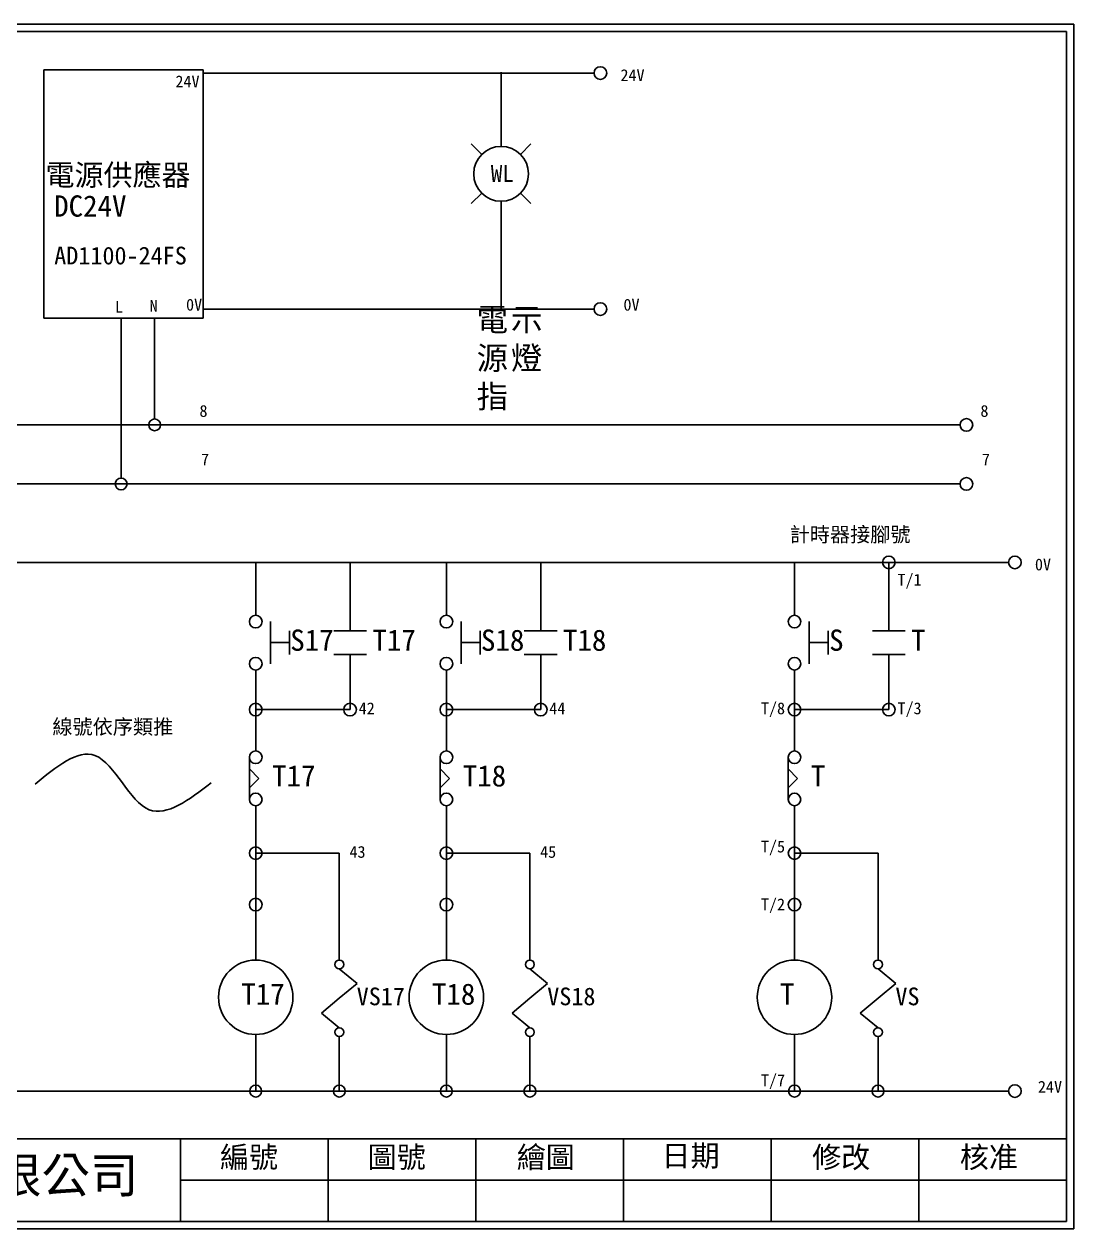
# Model space of a CAD drawing. Extents: x -24 to 263, y 255 to 459.
# Drawn here: x 85.7 to 263.4, y 255.5 to 459.4 of the extents above; entities that cross this region are included whole.
import ezdxf
from ezdxf.enums import TextEntityAlignment as Align

# ---------------------------------------------------------------- set-up
doc = ezdxf.new("R2010")
doc.units = 0
doc.layers.get('0').update_dxf_attribs({"linetype": 'CONTINUOUS'})
for name, color, linetype in [('7', 7, 'CONTINUOUS'), ('圖框層', 7, 'CONTINUOUS'), ('標尺寸層', 3, 'CONTINUOUS')]:
    doc.layers.add(name, color=color, linetype=linetype)
doc.styles.add('CNS', font='romanc.shx', dxfattribs={"bigfont": 'chineset.shx'})
doc.styles.add('STSL', font='kaiu.ttf')

msp = doc.modelspace()

# ---------------------------------------------------------------- linework, layer by layer
for p, q in [((116.03, 451.68), (89.03, 451.68)), ((89.03, 451.68), (89.03, 409.68)), ((116.03, 409.68), (116.03, 451.68)), ((182.19, 451.15), (116.03, 451.15)), ((166.46, 442.64), (166.46, 451.32)), ((166.46, 438.74), (166.46, 442.64)), ((163.18, 437.38), (161.41, 439.15)), ((169.74, 437.38), (171.51, 439.15)), ((163.18, 430.82), (161.41, 429.05)), ((169.74, 430.82), (171.51, 429.05)), ((166.46, 429.46), (166.46, 425.51)), ((166.46, 425.51), (166.46, 411.37)), ((182.19, 411.2), (116.03, 411.2)), ((89.03, 409.68), (112.03, 409.68)), ((102.14, 409.68), (102.14, 382.6)), ((107.81, 409.68), (107.81, 392.6)), ((112.03, 409.68), (116.03, 409.68)), ((25.04, 391.6), (140.82, 391.6)), ((25.04, 381.6), (140.44, 381.6)), ((252.35, 368.32), (-11.89, 368.32)), ((124.92, 359.37), (124.92, 368.32)), ((157.19, 359.37), (157.19, 368.32)), ((216.12, 359.37), (216.12, 368.32)), ((130.62, 354.73), (130.62, 356.73)), ((162.89, 354.73), (162.89, 356.73)), ((221.81, 354.73), (221.81, 356.73)), ((130.62, 354.73), (130.62, 352.73)), ((162.89, 354.73), (162.89, 352.73)), ((221.81, 354.73), (221.81, 352.73)), ((124.92, 336.39), (124.92, 350.09)), ((157.19, 336.39), (157.19, 350.09)), ((216.12, 336.39), (216.12, 350.09)), ((124.92, 301), (124.92, 327.11)), ((157.19, 301), (157.19, 327.11)), ((216.12, 301), (216.12, 327.11)), ((139.07, 301), (139.07, 319.09)), ((171.33, 301), (171.33, 319.09)), ((230.26, 301), (230.26, 319.09)), ((124.92, 288.4), (124.92, 278.81)), ((139.07, 288.04), (139.07, 278.81)), ((157.19, 288.4), (157.19, 278.81)), ((171.33, 288.04), (171.33, 278.81)), ((216.12, 288.4), (216.12, 278.81)), ((230.26, 288.04), (230.26, 278.81)), ((252.35, 278.81), (-11.89, 278.81))]:
    msp.add_line(p, q)
for centre, radius in [((166.46, 434.1), 4.64), ((107.81, 391.6), 1), ((102.14, 381.6), 1), ((124.92, 294.7), 6.3), ((157.19, 294.7), 6.3), ((216.12, 294.7), 6.3)]:
    msp.add_circle(centre, radius)
at = {"layer": '7'}
for p, q in [((127.4, 358.3), (127.4, 351.16)), ((159.67, 358.3), (159.67, 351.16)), ((218.59, 358.3), (218.59, 351.16)), ((127.4, 354.73), (130.62, 354.73)), ((159.67, 354.73), (162.89, 354.73)), ((218.59, 354.73), (221.81, 354.73)), ((123.85, 335.32), (123.85, 328.18)), ((156.12, 335.32), (156.12, 328.18)), ((215.05, 335.32), (215.05, 328.18))]:
    msp.add_line(p, q, dxfattribs=at)
for centre in [(183.26, 451.15), (183.26, 411.2), (245.23, 391.6), (245.23, 381.6), (232.09, 368.32), (253.42, 368.32), (124.92, 358.3), (157.19, 358.3), (216.12, 358.3), (124.92, 351.16), (157.19, 351.16), (216.12, 351.16), (124.92, 343.4), (140.9, 343.4), (157.19, 343.4), (173.17, 343.4), (216.12, 343.4), (232.09, 343.4), (124.92, 335.32), (157.19, 335.32), (216.12, 335.32), (124.92, 328.18), (157.19, 328.18), (216.12, 328.18), (124.92, 319.09), (157.19, 319.09), (216.12, 319.09), (124.92, 310.38), (157.19, 310.38), (216.12, 310.38), (253.42, 278.81)]:
    msp.add_circle(centre, 1.07, dxfattribs=at)
at = {"layer": '圖框層', "color": 7}
for p, q in [((263.42, 459.45), (-23.58, 459.45)), ((263.42, 255.48), (263.42, 459.45)), ((262.17, 458.2), (-22.33, 458.2)), ((262.17, 256.73), (262.17, 458.2)), ((-22.33, 270.73), (262.17, 270.73)), ((112.17, 256.73), (112.17, 270.73)), ((137.17, 256.73), (137.17, 270.73)), ((162.17, 256.73), (162.17, 270.73)), ((187.17, 256.73), (187.17, 270.73)), ((212.17, 256.73), (212.17, 270.73)), ((237.17, 256.73), (237.17, 270.73)), ((112.17, 263.73), (262.17, 263.73)), ((-23.58, 255.48), (263.42, 255.48)), ((-22.33, 256.73), (262.17, 256.73))]:
    msp.add_line(p, q, dxfattribs=at)
at = {"layer": '標尺寸層', "color": 7}
for p, q in [((140.82, 391.6), (244.16, 391.6)), ((140.44, 381.6), (244.16, 381.6)), ((140.9, 356.72), (140.9, 368.32)), ((173.17, 356.72), (173.17, 368.32)), ((232.09, 356.72), (232.09, 368.32)), ((138.12, 356.72), (143.69, 356.72)), ((170.38, 356.72), (175.95, 356.72)), ((229.31, 356.72), (234.88, 356.72)), ((138.12, 352.74), (143.69, 352.74)), ((140.9, 352.74), (140.9, 343.4)), ((170.38, 352.74), (175.95, 352.74)), ((173.17, 352.74), (173.17, 343.4)), ((229.31, 352.74), (234.88, 352.74)), ((232.09, 352.74), (232.09, 343.4)), ((140.9, 343.4), (124.92, 343.4)), ((173.17, 343.4), (157.19, 343.4)), ((232.09, 343.4), (216.12, 343.4)), ((125.46, 331.75), (123.85, 333.36)), ((157.73, 331.75), (156.12, 333.36)), ((216.65, 331.75), (215.05, 333.36)), ((125.46, 331.75), (123.85, 330.14)), ((157.73, 331.75), (156.12, 330.14)), ((216.65, 331.75), (215.05, 330.14)), ((139.07, 319.09), (124.92, 319.09)), ((171.33, 319.09), (157.19, 319.09)), ((230.26, 319.09), (216.12, 319.09)), ((139.07, 299.5), (142.07, 297.01)), ((171.33, 299.5), (174.33, 297.01)), ((230.26, 299.5), (233.26, 297.01)), ((139.07, 294.52), (142.07, 297.01)), ((171.33, 294.52), (174.33, 297.01)), ((230.26, 294.52), (233.26, 297.01)), ((139.07, 294.52), (136.06, 292.03)), ((171.33, 294.52), (168.33, 292.03)), ((230.26, 294.52), (227.25, 292.03)), ((139.07, 289.54), (136.06, 292.03)), ((171.33, 289.54), (168.33, 292.03)), ((230.26, 289.54), (227.25, 292.03))]:
    msp.add_line(p, q, dxfattribs=at)
for centre, radius in [((139.07, 300.25), 0.751), ((171.33, 300.25), 0.751), ((230.26, 300.25), 0.751), ((139.07, 288.79), 0.751), ((171.33, 288.79), 0.751), ((230.26, 288.79), 0.751), ((124.92, 278.81), 1), ((139.07, 278.81), 1), ((157.19, 278.81), 1), ((171.33, 278.81), 1), ((216.12, 278.81), 1), ((230.26, 278.81), 1)]:
    msp.add_circle(centre, radius, dxfattribs=at)
at = {"layer": '標尺寸層', "color": 7, "start_tangent": (-1, 0)}
msp.add_spline([(87.56, 330.77), (97.71, 335.63), (102.36, 330.98), (106.9, 326.44), (117.37, 330.98)], degree=3, dxfattribs=at)

# ---------------------------------------------------------------- texts
at = {"color": 7}
msp.add_text('WL', height=2.856, dxfattribs=at).set_placement((166.66, 434.15), align=Align.MIDDLE_CENTER)
at = {"layer": '圖框層', "color": 4, "style": 'STSL'}
for s, height, p in [('24V', 2, (186.66, 449.8)), ('24V', 2, (111.33, 448.74)), ('電源供應器', 3.6, (89.34, 432.11)), ('DC24V', 3.6, (90.8, 426.85)), ('AD1100-24FS', 3, (90.81, 418.76)), ('L', 2, (101.09, 410.59)), ('N', 2, (106.96, 410.74)), ('0V', 2, (113.13, 410.94)), ('0V', 2, (187.17, 410.94)), ('8', 2, (115.4, 392.96)), ('8', 2, (247.59, 392.96)), ('7', 2, (115.66, 384.74)), ('7', 2, (247.85, 384.74)), ('0V', 2, (256.82, 366.97)), ('T/1', 2, (233.55, 364.38)), ('S17', 3.6, (130.77, 353.35)), ('T17', 3.6, (144.67, 353.35)), ('S18', 3.6, (163.05, 353.35)), ('T18', 3.6, (176.93, 353.35)), ('S', 3.6, (221.98, 353.35)), ('T', 3.6, (235.86, 353.35)), ('T/8', 2, (210.44, 342.61)), ('T/3', 2, (233.55, 342.61)), ('42', 2, (142.35, 342.61)), ('44', 2, (174.62, 342.61)), ('T17', 3.6, (127.7, 330.38)), ('T18', 3.6, (159.97, 330.38)), ('T', 3.6, (218.89, 330.38)), ('43', 2, (140.79, 318.31)), ('45', 2, (173.06, 318.31)), ('T/5', 2, (210.44, 319.21)), ('T/2', 2, (210.44, 309.42)), ('T17', 3.6, (122.48, 293.43)), ('VS17', 3, (142.01, 293.34)), ('T18', 3.6, (154.75, 293.43)), ('VS18', 3, (174.27, 293.34)), ('T', 3.6, (213.67, 293.43)), ('VS', 3, (233.2, 293.34)), ('T/7', 2, (210.44, 279.64)), ('24V', 2, (257.33, 278.54)), ('編號', 3.6, (118.88, 265.82)), ('圖號', 3.6, (143.88, 265.82)), ('繪圖', 3.6, (169.11, 265.82)), ('日期', 3.6, (193.63, 266.07)), ('修改', 3.6, (219.11, 265.82)), ('核准', 3.6, (244.11, 265.82)), ('泓陞自動化科技有限公司', 6, (15.02, 261.56))]:
    msp.add_text(s, height=height, dxfattribs=at).set_placement(p)
at = {"layer": '標尺寸層', "color": 7, "attachment_point": 1, "style": 'CNS'}
for s, insert, char_height, width in [('{\\fDFKai-SB|b0|i0|c136|p65;電\\P源指}', (162.32, 411.37), 3.9, 4.1392), ('{\\fDFKai-SB|b0|i0|c136|p65;示燈}', (168.12, 411.37), 3.9, 4.1392), ('{\\fDFKai-SB|b0|i0|c136|p65;計時器接腳號}', (215.3, 374.29), 2.5, 21.6314), ('{\\fDFKai-SB|b0|i0|c136|p65;線號依序類推}', (90.5, 341.74), 2.5, 21.6314)]:
    msp.add_mtext(s, dxfattribs=dict(at, insert=insert, char_height=char_height, width=width))

doc.saveas('drawing.dxf')
